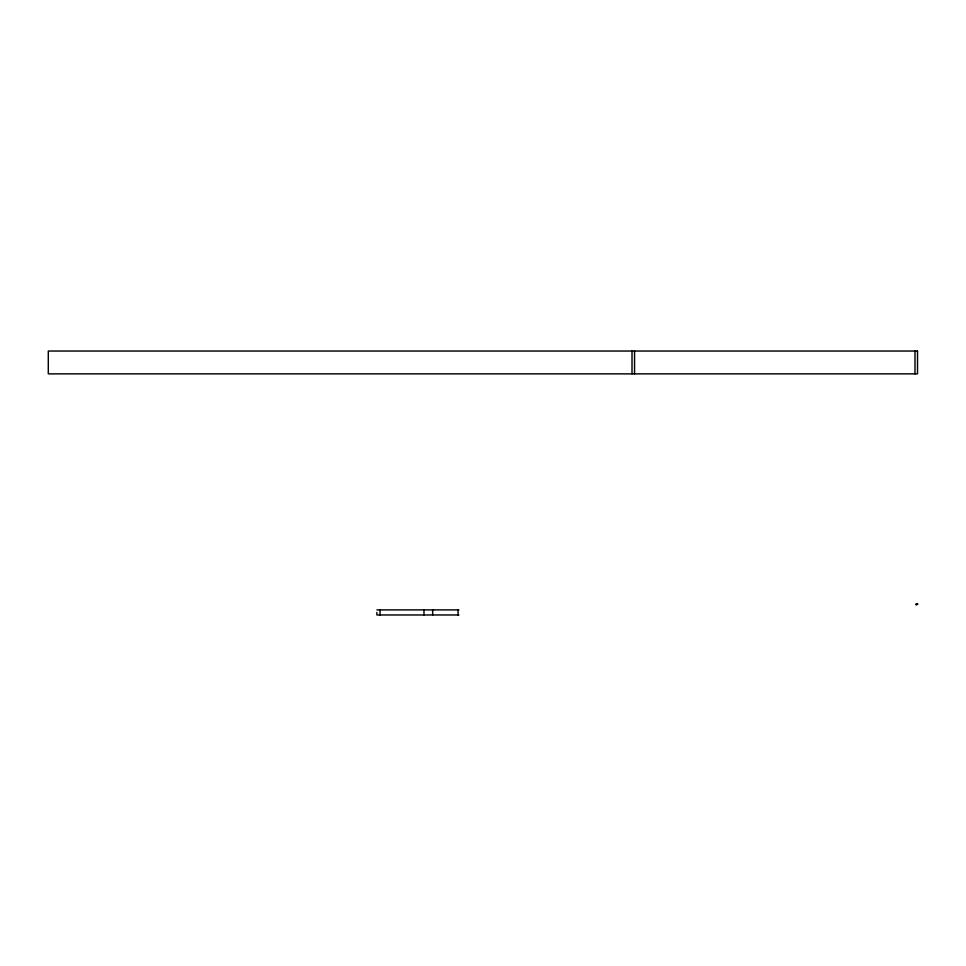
<?xml version="1.0" encoding="UTF-8"?>
<svg xmlns="http://www.w3.org/2000/svg" width="966" height="966" viewBox="0 0 966 966"><rect width="100%" height="100%" fill="white"/><g stroke="black" fill="none" stroke-linecap="round" stroke-linejoin="round"><path stroke-width="1.45" d="M916.311 604.028L916.215 604.825M916.601 604.028L916.77 604.825L916.493 604.028M917 604.028L917.664 604.028L916.179 604.04M917.132 604.378L917.664 604.028L917.072 604.426M916.191 604.293L917.543 604.293M376.885 609.896L458.874 609.896M458.874 614.968L376.885 614.968L376.873 612.432M914.983 351.032L914.983 373.866M634.553 351.032L634.553 373.866M632.005 351.032L632.005 373.866M458.041 609.896L458.041 614.968M432.659 609.896L432.659 614.968M423.989 609.896L423.989 614.968M380.036 609.896L380.036 614.968M917.519 351.032L48.3 351.032L48.3 373.866L917.519 373.866L917.519 351.032"/></g></svg>
